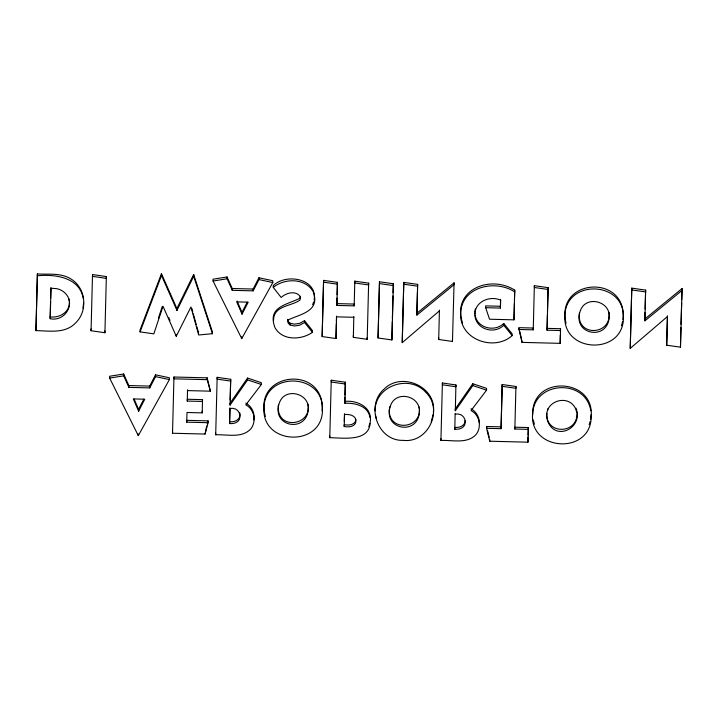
<?xml version="1.0" encoding="UTF-8"?>
<svg xmlns="http://www.w3.org/2000/svg" width="718" height="718" viewBox="0 0 718 718"><rect width="100%" height="100%" fill="white"/><g stroke="black" fill="none" stroke-linecap="round" stroke-linejoin="round"><path stroke-width="1.08" d="M37.399 273.935L35.945 330.639C48.959 330.81 64.503 333.816 74.887 323.656C80.245 318.774 83.494 311.845 83.692 304.585C84.455 294.443 79.689 284.292 70.947 278.952C60.931 272.652 48.582 274.653 37.399 273.935L35.945 330.639M50.17 318.684L51.005 288.241L56.65 288.654A16.263 15.931 -1.4 0 1 66.945 295.233C74.807 306.541 63.426 321.799 50.17 318.684L50.547 301.65M50.637 298.383L50.933 287.514M106.354 276.547L104.918 332.73L91.069 330.747L92.505 274.563L106.354 276.547L106.399 278.36L92.55 276.385L92.505 274.563M208.112 422.705L186.725 422.166L186.68 420.344L208.067 420.883L208.112 422.705L205.061 434.058L172.526 433.241L173.962 377.013L207.161 377.847L210.392 391.175L187.586 390.601M186.725 422.166L186.994 412.491L202.225 412.877L202.494 399.639L187.254 399.253L187.299 401.075L202.53 401.452L202.494 399.639M187.299 401.075L187.515 389.829M215.696 434.803L217.168 377.318L230.693 379.284L230.083 405.078L247.584 379.894L247.539 378.081L261.316 382.667L261.361 384.489L245.816 404.889C254.414 409.233 256.748 421.484 250.797 428.906C241.876 438.527 227.067 434.237 215.696 434.803L215.651 432.981M229.581 423.557L229.984 408.569L232.497 408.3L235.477 408.991A8.526 8.356 -1.4 0 1 240.009 416.727L239.327 419.581C237.353 422.983 233.251 423.925 229.581 423.557L229.913 407.824M230.128 399.989L230.693 379.284M354.791 281.16L354.836 282.982L368.684 284.956L368.639 283.143L354.791 281.16L354.207 305.868L336.904 305.428L337.433 282.353L323.585 280.379L322.149 336.562L335.997 338.546L336.589 316.853L353.902 317.284M322.149 336.562L323.585 280.379M344.927 397.153L344.811 401.425C357.115 399.944 372.633 407.286 370.246 421.816C369.869 442.369 342.899 437.845 329.777 437.675L331.249 380.217L345.34 382.2L344.855 403.247C354.863 402.762 368.325 405.93 369.994 417.634M336.311 323.71L335.997 338.546M336.374 321.538L336.518 316.117M336.904 305.428L337.011 298.015M337.101 294.658L337.433 282.353M344.272 421.421L344.478 413.712M344.99 395.017L345.34 382.2M344.227 426.546L344.55 414.43C348.445 414.394 353.13 414.555 355.365 418.298L355.957 421.143L355.347 423.548C352.969 427.237 348.077 427.129 344.227 426.546L344.182 424.724C348.033 425.307 352.924 425.424 355.302 421.735L355.913 419.321M368.639 283.143L367.203 339.327L353.355 337.343L353.821 316.584M379.49 281.779L378.054 337.972L391.902 339.946L393.338 283.763L379.49 281.779L378.054 337.972M392.315 321.484L391.902 339.946M392.405 318.155L393.006 295.969M393.096 292.639L393.338 283.763M416.889 315.112L416.844 313.29L454.063 282.829L454.108 284.651L416.889 315.112L417.634 284.373L403.785 282.398L402.233 342.648L439.488 310.786M402.233 342.648L403.785 282.398M416.844 313.29L417.418 292.154M417.508 288.824L417.634 284.373M454.063 282.829L452.475 341.454L438.707 339.47L439.416 310.068M472.776 383.744L472.821 385.566L455.32 410.741L455.275 408.928L472.776 383.744L486.544 388.33L486.589 390.152L471.053 410.561C479.651 414.905 481.984 427.147 476.025 434.569C467.104 444.191 452.304 439.901 440.924 440.466L442.396 382.981L455.921 384.956L455.966 386.769L442.441 384.794L442.396 382.981M455.221 414.232L457.725 413.963L460.705 414.654A8.526 8.356 -1.4 0 1 465.246 422.39L464.564 425.253C462.58 428.646 458.479 429.588 454.808 429.229L455.149 413.487M455.32 410.741L455.921 384.956M500.374 306.254L485.628 305.877L485.673 307.699L500.419 308.067L500.563 299.343M500.419 308.067L500.634 300.178C490.188 295.358 475.262 301.318 474.939 313.793M501.002 426.86L486.508 426.492L486.553 428.314L501.047 428.673L502.16 384.516L515.928 386.49L515.973 388.303L502.205 386.329L502.16 384.516M501.047 428.673L502.205 386.329M514.357 303.517L514.007 319.842L489.523 319.223L485.673 307.699M514.447 300.178L514.725 290.135C489.936 274.321 451.442 290.126 462.563 322.974M514.007 319.842L514.725 290.135M486.553 428.314L489.784 441.22L527.972 442.18L528.322 429.364L514.86 429.023L515.928 386.49M528.017 437.154L527.972 442.18M528.08 435.018L528.277 427.542L514.815 427.21L514.86 429.023M533.25 329.84L534.354 285.674L548.121 287.658L547.062 330.19L560.525 330.531L560.175 343.348L521.986 342.387L518.71 327.659L533.205 328.027L533.25 329.84L518.755 329.481M547.062 330.19L547.376 315.166M547.466 311.863L548.121 287.658M560.3 335.118L560.175 343.348M560.39 331.913L560.48 328.709L547.017 328.368M644.881 320.847L645.626 290.108L631.777 288.124L630.233 348.383L667.489 316.521L666.699 345.205L680.467 347.189L682.055 288.564L644.845 319.025L644.881 320.847L682.1 290.386M630.233 348.383L631.777 288.124M644.845 319.025L645.024 312.348M645.114 309.018L645.626 290.108M667.408 315.803L666.699 345.205M680.933 327.552L680.467 347.189M681.032 324.204L681.642 303.05M681.732 299.702L682.055 288.564M322.077 410.723C325.586 364.502 252.539 371.152 265.4 416.422M433.116 414.501L431.258 421.78M433.34 412.545C437.065 386.939 401.658 371.152 384.004 389.183C365.291 405.49 377.641 441.301 403.274 440.358C428.386 443.419 443.868 409.323 425.657 392.207C409.493 373.872 374.616 385.844 375.101 410.929M590.6 419.447L591.147 414.546M622.901 319.627C628.017 273.585 554.817 277.749 566.053 323.271M253.795 419.94C255.195 413.317 251.695 406.244 245.771 403.076M532.693 414.896C532.72 380.989 585.529 377.776 590.815 410.759M69.35 302.323C69.736 312.348 59.145 318.2 50.125 316.871M82.983 308.201L83.647 302.763M474.894 311.98L475.28 308.946M314.152 299.971C317.625 278.458 285.926 273.028 273.235 285.611L273.28 287.424L281.178 297.494C285.863 292.989 294.901 290.359 299.783 295.879L300.375 298.634L299.918 300.106C291.239 306.433 273.45 305.572 273.567 320.228M576.931 413.945C577.146 434.327 545.447 434.758 546.865 413.353M278.126 406.594L278.539 404.719M389.479 408.452L389.892 406.576M547.484 410.534L547.897 408.668M579.471 312.644C575.818 337.451 612.427 335.629 608.927 312.106M465.201 420.577L464.519 423.432C462.536 426.824 458.434 427.775 454.763 427.407L454.808 429.229M206.685 426.043L205.061 434.058M207.242 423.979L208.067 420.883M589.173 424.679L590.16 421.484M621.366 325.846L622.685 321.592M300.33 296.812L299.873 298.284C286.383 305.006 267.114 306.837 274.967 327.632C282.201 340.844 301.443 340.206 312.447 332.308L312.402 330.495L304.513 320.668L299.729 323.36L294.425 324.168L290.036 323.163L288.331 321.592L287.801 319.429L288.376 323.405L290.081 324.976L294.47 325.99L299.774 325.182L304.558 322.49L304.513 320.668M368.792 426.77L369.797 423.602M287.846 321.251L288.313 319.851C301.12 313.847 320.47 311.226 313.201 291.661C305.276 277.92 284.561 277.974 273.28 287.424M158.373 318.245L162.241 306.577M312.635 304.719L313.676 301.955M176.906 308.56L161.46 273.684L140.019 330.065L140.064 331.878L153.832 333.861L162.995 306.272L176.251 336.248L190.952 306.981L198.68 334.983L212.456 333.699L212.411 331.887L193.654 274.491L176.906 308.56L176.951 310.373L193.698 276.304L193.654 274.491M140.064 331.878L161.505 275.497L161.46 273.684M138.628 411.199L133.288 398.921L144.785 399.208L138.628 411.199L138.583 409.377L143.797 399.235M242.038 314.152L236.707 301.874L248.204 302.161L242.038 314.152L241.993 312.339L247.207 302.188M149.766 387.899L149.721 386.087L155.519 374.805L169.349 377.767L169.385 379.58L138.305 435.655L109.648 378.081L109.603 376.259L123.658 374.006L128.836 385.557L128.881 387.379L149.766 387.899L155.564 376.627L155.519 374.805M253.176 290.862L253.131 289.04L258.938 277.767L272.759 280.72L272.804 282.542L241.724 338.609L213.066 281.034L213.022 279.221L227.067 276.96L232.246 288.51L232.291 290.332L253.176 290.862L258.983 279.58L258.938 277.767M247.539 378.081L230.038 403.256L230.083 405.078M475.11 315.13C477.237 328.099 494.612 332.398 503.74 323.459L512.114 333.789L512.158 335.611C494.02 351.856 459.206 339.426 460.714 313.524C461.001 286.653 495.42 278.997 514.761 291.957M503.74 323.459L503.785 325.281C493.257 335.548 473.736 328.162 474.966 313.03M213.066 281.034L227.112 278.781L232.291 290.332M109.648 378.081L123.702 375.828L128.881 387.379M37.444 275.757C55.142 274.07 79.689 277.211 83.297 298.652M232.246 288.51L253.131 289.04M336.859 303.606L354.162 304.046L354.207 305.868M210.392 391.175L207.206 379.669L174.007 378.835L173.962 377.013M128.836 385.557L149.721 386.087M229.536 421.744C233.206 422.112 237.308 421.161 239.282 417.768L239.965 414.905A8.526 8.356 -1.4 0 0 239.785 412.796M345.385 384.013L331.285 382.03L331.249 380.217M631.822 289.946L645.67 291.93M403.83 284.211L417.679 286.195M379.535 283.601L393.383 285.584M323.63 282.192L337.478 284.175M548.166 289.471L534.398 287.496L534.354 285.674M230.738 381.105L217.213 379.131L217.168 377.318M258.983 279.58L272.804 282.542M155.564 376.627L169.385 379.58M472.821 385.566L486.589 390.152M247.584 379.894L261.361 384.489M471.008 408.739C476.061 411.495 479.364 416.97 479.373 422.731M503.785 325.281L512.158 335.611M304.558 322.49L312.447 332.308M161.505 275.497L176.951 310.373M168.694 317.446L170.022 320.443M237.102 301.075L241.993 312.339M134.131 399.145L138.583 409.377M193.698 276.304L212.456 333.699M191.796 308.39L192.693 311.621M193.286 313.775L196.256 324.554M196.849 326.708L198.635 333.17M575.971 408.129C583.985 427.56 555.606 442.18 547.726 421.161C540.528 400.016 572.793 391.418 576.778 412.76M533.286 419.958L534.425 424.257M375.415 414.923L376.546 419.213M518.979 328.736L521.672 339.488M486.508 426.492L487.046 428.646M487.585 430.8L489.2 437.244M389.273 409.386C388.097 432.882 423.189 428.933 419.141 406.98M278.261 407.591C278.037 430.396 312.106 425.424 307.995 404.18M69.134 299.047L69.278 301.228M560.48 328.709L560.525 330.531M528.277 427.542L528.322 429.364M521.941 340.565L521.986 342.387M489.739 439.398L489.784 441.22M452.43 339.632L452.475 341.454M438.662 337.657L438.707 339.47M440.879 438.644L440.924 440.466M367.158 337.505L367.203 339.327M353.31 335.53L353.355 337.343M344.811 401.425L344.855 403.247M329.733 435.853L329.777 437.675M290.036 323.163L290.081 324.976M288.331 321.592L288.376 323.405M241.679 336.787L241.724 338.609M227.067 276.96L227.112 278.781M207.161 377.847L207.206 379.669M202.18 411.055L202.225 412.877M176.206 334.426L176.251 336.248M172.482 431.419L172.526 433.241M138.26 433.834L138.305 435.655M123.658 374.006L123.702 375.828M104.873 330.908L104.918 332.73M91.024 328.934L91.069 330.747M322.445 409.601C322.938 447.341 261.765 445.69 263.946 408.129C264.233 370.901 323.854 372.624 322.445 409.601M591.192 416.368C591.426 455.248 528.475 451.712 532.648 413.074C533.16 374.706 594.612 378.296 591.192 416.368M623.386 317.527C623.879 355.266 562.697 353.615 564.886 316.055C565.174 278.826 624.795 280.55 623.386 317.527M308.237 409C306.999 433.457 270.695 426.95 279.401 402.789C284.831 387.065 309.458 393.06 308.237 409M419.393 411.8C418.145 436.257 381.85 429.75 390.556 405.58C395.986 389.856 420.613 395.851 419.393 411.8M609.178 316.925C607.931 341.382 571.636 334.875 580.341 310.714C585.771 294.99 610.399 300.986 609.178 316.925"/></g></svg>
